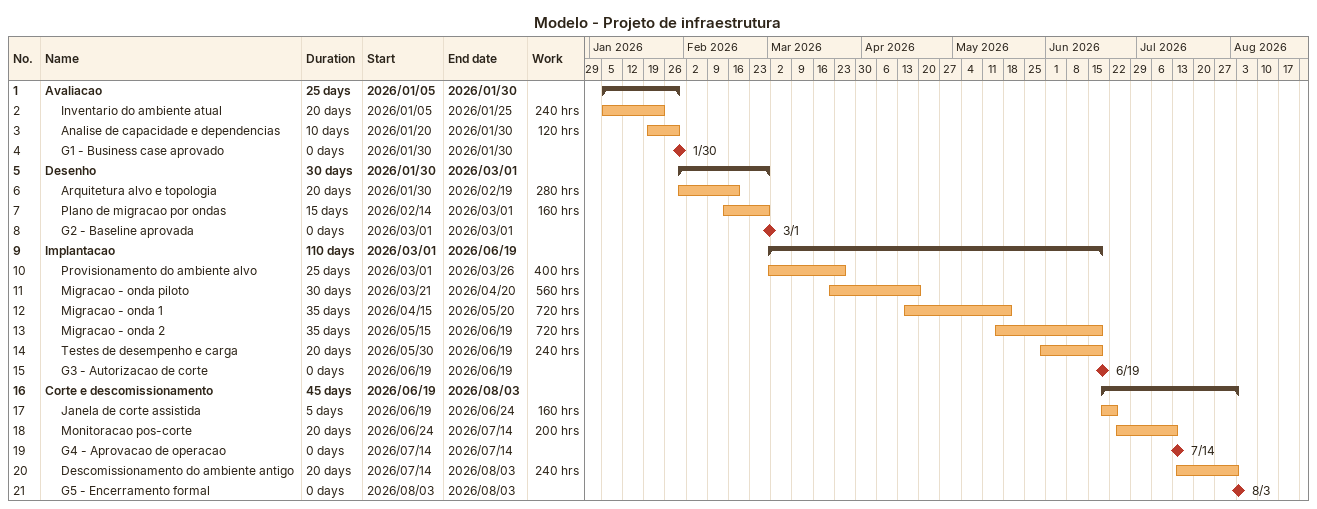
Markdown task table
Modelo - Projeto de infraestrutura

| ID | Level | Task | Duration | Start | Finish | Work (h) |
|---|---|---|---|---|---|---|
| 1 | 1 | **Avaliacao** | 25d | 2026-01-05 | 2026-01-30 |  |
| 2 | 2 | Inventario do ambiente atual | 20d | 2026-01-05 | 2026-01-25 | 240 |
| 3 | 2 | Analise de capacidade e dependencias | 10d | 2026-01-20 | 2026-01-30 | 120 |
| 4 | 2 | G1 - Business case aprovado | 0d | 2026-01-30 | 2026-01-30 |  |
| 5 | 1 | **Desenho** | 30d | 2026-01-30 | 2026-03-01 |  |
| 6 | 2 | Arquitetura alvo e topologia | 20d | 2026-01-30 | 2026-02-19 | 280 |
| 7 | 2 | Plano de migracao por ondas | 15d | 2026-02-14 | 2026-03-01 | 160 |
| 8 | 2 | G2 - Baseline aprovada | 0d | 2026-03-01 | 2026-03-01 |  |
| 9 | 1 | **Implantacao** | 110d | 2026-03-01 | 2026-06-19 |  |
| 10 | 2 | Provisionamento do ambiente alvo | 25d | 2026-03-01 | 2026-03-26 | 400 |
| 11 | 2 | Migracao - onda piloto | 30d | 2026-03-21 | 2026-04-20 | 560 |
| 12 | 2 | Migracao - onda 1 | 35d | 2026-04-15 | 2026-05-20 | 720 |
| 13 | 2 | Migracao - onda 2 | 35d | 2026-05-15 | 2026-06-19 | 720 |
| 14 | 2 | Testes de desempenho e carga | 20d | 2026-05-30 | 2026-06-19 | 240 |
| 15 | 2 | G3 - Autorizacao de corte | 0d | 2026-06-19 | 2026-06-19 |  |
| 16 | 1 | **Corte e descomissionamento** | 45d | 2026-06-19 | 2026-08-03 |  |
| 17 | 2 | Janela de corte assistida | 5d | 2026-06-19 | 2026-06-24 | 160 |
| 18 | 2 | Monitoracao pos-corte | 20d | 2026-06-24 | 2026-07-14 | 200 |
| 19 | 2 | G4 - Aprovacao de operacao | 0d | 2026-07-14 | 2026-07-14 |  |
| 20 | 2 | Descomissionamento do ambiente antigo | 20d | 2026-07-14 | 2026-08-03 | 240 |
| 21 | 2 | G5 - Encerramento formal | 0d | 2026-08-03 | 2026-08-03 |  |
